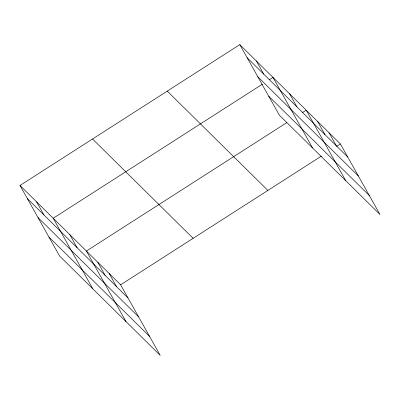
<?xml version="1.0" encoding="UTF-8"?>
<svg xmlns="http://www.w3.org/2000/svg" width="400" height="400" viewBox="0 0 400 400"><rect width="100%" height="100%" fill="white"/><g stroke="black" fill="none" stroke-linecap="round" stroke-linejoin="round"><path stroke-width="0.6" d="M20 185.47L120.615 284.795L160.215 355.365L59.605 256.04L20 185.47L239.785 44.635L340.395 143.96L380 214.53L279.385 115.205L239.785 44.635M262.475 84.145L53.2 218.245L92.805 288.82M269.31 79.77L272.985 77.41L312.59 147.985M286.745 122.65L86.405 251.025L126.005 321.595M302.51 112.545L306.19 110.19L345.79 180.76M120.615 284.795L321.475 156.085M336.72 146.315L340.395 143.96M247.155 57.765L347.765 157.09M257.79 76.72L358.405 176.045M268.75 96.25L369.365 195.575M167.255 91.11L267.87 190.435M92.53 138.995L193.14 238.32M27.37 198.605L127.98 297.925M38.005 217.56L138.62 316.88M48.965 237.085L149.58 336.41M328.995 132.7L336.365 145.835M317.59 121.445L324.96 134.58M289.59 93.8L296.96 106.935M256.385 61.025L263.755 74.155M109.21 273.54L116.58 286.67M97.805 262.28L105.175 275.415M69.805 234.635L77.175 247.77M36.6 201.86L43.97 214.99"/></g></svg>
